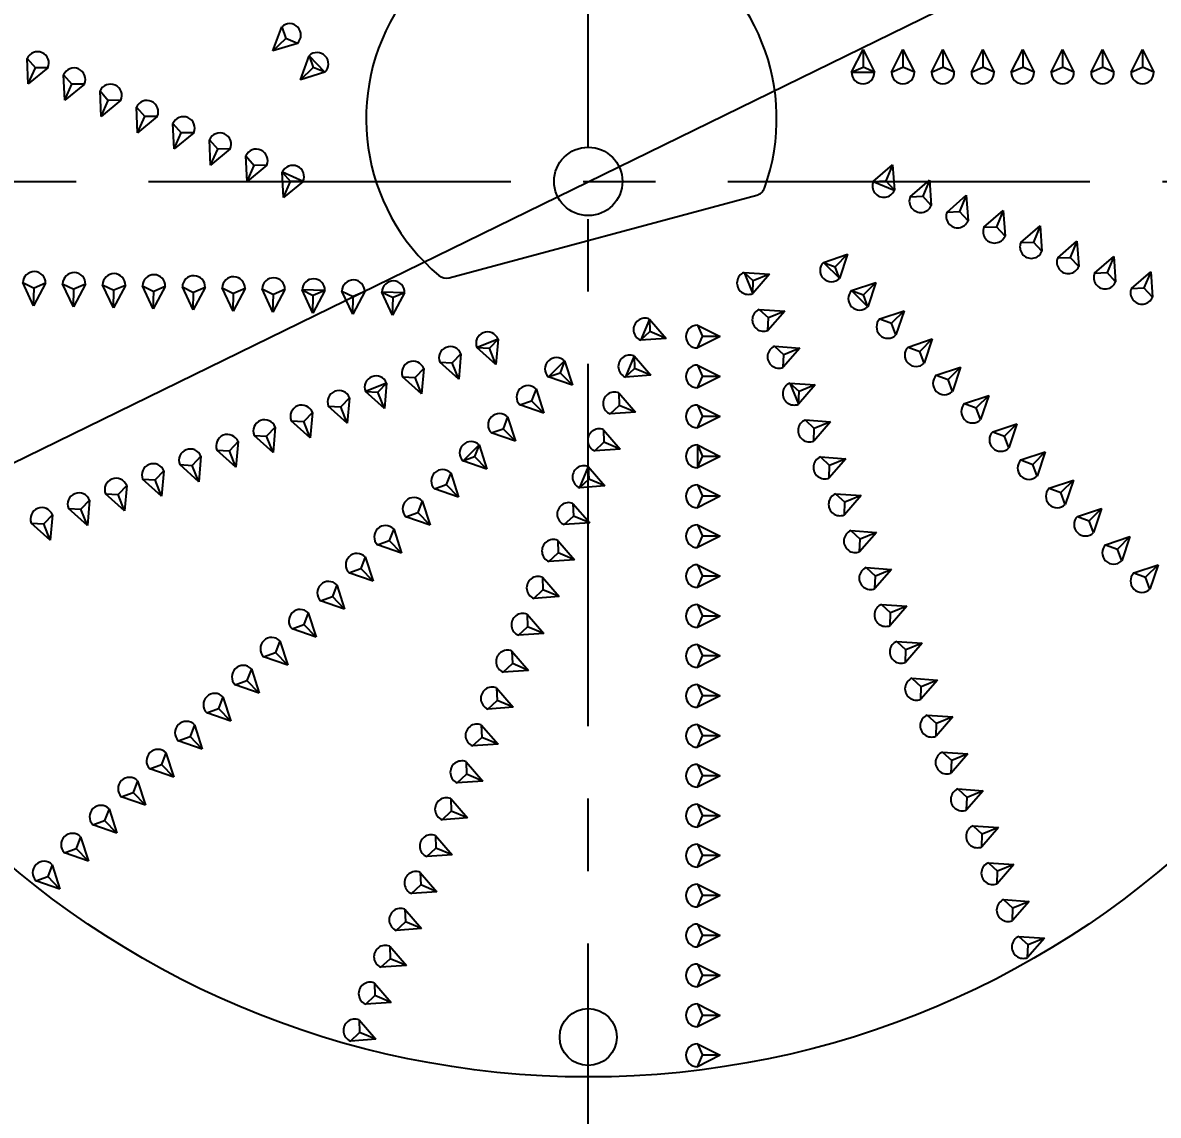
# Model space of a CAD drawing. Extents: x 115 to 2025, y 0 to 1377.
# Drawn here: x 718.7 to 768.49, y 1183.21 to 1231.1 of the extents above; entities that cross this region are included whole.
import ezdxf

# ---------------------------------------------------------------- set-up
doc = ezdxf.new("R2010")
doc.units = 0
doc.header["$LTSCALE"] = 0.5
doc.header["$MEASUREMENT"] = 0
doc.header["$PDMODE"] = 3
doc.header["$PDSIZE"] = 2.5
doc.linetypes.add('CENTER', pattern=[50.8, 31.75, -6.35, 6.35, -6.35])
doc.layers.get('0').update_dxf_attribs({"linetype": 'CONTINUOUS'})
doc.layers.get('Defpoints').update_dxf_attribs({"linetype": 'CONTINUOUS'})
doc.layers.add('DANMEN', color=7, linetype='CONTINUOUS')
doc.layers.add('SUNPOU', color=7, linetype='CONTINUOUS')
doc.styles.get("Standard").update_dxf_attribs({"font": 'romans.shx', "bigfont": 'extfont.shx'})
doc.dimstyles.new('STYLE_1', dxfattribs={"dimscale": 5, "dimtxt": 2, "dimasz": 3, "dimexe": 1, "dimexo": 1, "dimgap": 0.6, "dimtad": 3, "dimdec": 0, "dimlfac": 2, "dimzin": 0, "dimdsep": 46, "dimtxsty": 'STANDARD', "dimblk1": 'OPEN', "dimblk2": 'OPEN', "dimsah": 1, "dimcen": 1.5, "dimadec": 0, "dimazin": 0, "dimtfac": 1, "dimtdec": 0, "dimtmove": 0, "dimatfit": 0, "dimldrblk": 'DOTSMALL', "dimfxl": 1, "dimtvp": 1, "dimtolj": 1, "dimtzin": 0, "dimarcsym": 0})

# ---------------------------------------------------------------- blocks, each defined once
blk = doc.blocks.new('_OPEN')
at = {"color": 0, "linetype": 'ByBlock'}
for p, q in [((-1, 0.1667), (0, 0)), ((0, 0), (-1, -0.1667)), ((0, 0), (-1, 0))]:
    blk.add_line(p, q, dxfattribs=at)
blk = doc.blocks.new('*D22')
at = {"layer": 'Defpoints', "color": 0}
for p in [(782.749, 1164.179), (798.423, 1164.179), (750.999, 1152.679)]:
    blk.add_point(p, dxfattribs=at)
at = {"layer": 'SUNPOU', "color": 0, "lineweight": -2}
for p, q in [((798.423, 1179.179), (798.423, 1216.369)), ((787.749, 1164.179), (803.423, 1164.179)), ((798.423, 1152.679), (798.423, 1164.179)), ((755.999, 1152.679), (803.423, 1152.679)), ((798.423, 1137.679), (798.423, 1122.679))]:
    blk.add_line(p, q, dxfattribs=at)
at = {"layer": 'SUNPOU', "color": 0, "lineweight": -2, "xscale": 15, "yscale": 15, "zscale": 15}
for p, rotation in [((798.423, 1164.179), 270), ((798.423, 1152.679), 90)]:
    blk.add_blockref('_OPEN', p, dxfattribs=dict(at, rotation=rotation))
at = {"layer": 'SUNPOU', "color": 0, "insert": (790.423, 1205.274), "char_height": 10, "attachment_point": 5, "rotation": 90}
blk.add_mtext('\\A1;23', dxfattribs=at)
blk = doc.blocks.new('_DotSmall')
at = {"color": 0, "linetype": 'ByBlock', "const_width": 0.5}
blk.add_lwpolyline([(-0.0625, 0, 1), (0.0625, 0, 1)], format="xyb", close=True, dxfattribs=at)
blk = doc.blocks.new('*D27')
at = {"layer": 'Defpoints', "color": 0}
for p in [(778.758, 1241.385), (708.24, 1206.898)]:
    blk.add_point(p, dxfattribs=at)
at = {"layer": 'SUNPOU', "color": 0, "lineweight": -2}
for p, q in [((792.233, 1247.975), (846.603, 1274.565)), ((708.24, 1206.898), (778.758, 1241.385)), ((694.765, 1200.308), (681.29, 1193.718))]:
    blk.add_line(p, q, dxfattribs=at)
at = {"layer": 'SUNPOU', "color": 0, "lineweight": -2, "xscale": 15, "yscale": 15, "zscale": 15}
for p, rotation in [((778.758, 1241.385), 206.0609276596093), ((708.24, 1206.898), 26.06092765960935)]:
    blk.add_blockref('_OPEN', p, dxfattribs=dict(at, rotation=rotation))
at = {"layer": 'SUNPOU', "color": 0, "insert": (824.78, 1272.797), "char_height": 10, "attachment_point": 5, "rotation": 26.0609}
blk.add_mtext('\\A1;∅157', dxfattribs=at)

msp = doc.modelspace()

# ---------------------------------------------------------------- linework, layer by layer
at = {"color": 2}
for p, q in [((729.676, 1229.869), (730.058, 1230.92)), ((730.058, 1230.92), (730.236, 1230.399)), ((729.676, 1229.869), (730.236, 1230.399)), ((730.746, 1230.194), (730.236, 1230.399)), ((730.746, 1230.194), (729.676, 1229.869)), ((755.048, 1228.925), (755.548, 1229.925)), ((755.548, 1229.925), (756.048, 1228.925)), ((755.548, 1229.925), (755.548, 1229.154)), ((756.798, 1228.925), (757.298, 1229.925)), ((757.298, 1229.925), (757.798, 1228.925)), ((757.298, 1229.925), (757.298, 1229.154)), ((758.548, 1228.925), (759.048, 1229.925)), ((759.048, 1229.925), (759.048, 1229.154)), ((759.048, 1229.925), (759.548, 1228.925)), ((760.298, 1228.925), (760.798, 1229.925)), ((760.798, 1229.925), (761.298, 1228.925)), ((760.798, 1229.925), (760.798, 1229.154)), ((762.048, 1228.925), (762.548, 1229.925)), ((762.548, 1229.925), (762.548, 1229.154)), ((762.548, 1229.925), (763.048, 1228.925)), ((763.798, 1228.925), (764.298, 1229.925)), ((764.298, 1229.925), (764.298, 1229.154)), ((764.298, 1229.925), (764.798, 1228.925)), ((765.548, 1228.925), (766.048, 1229.925)), ((766.048, 1229.925), (766.048, 1229.154)), ((766.048, 1229.925), (766.548, 1228.925)), ((767.298, 1228.925), (767.798, 1229.925)), ((767.798, 1229.925), (767.798, 1229.154)), ((767.798, 1229.925), (768.298, 1228.925)), ((718.945, 1228.414), (718.895, 1229.531)), ((718.895, 1229.531), (719.258, 1229.118)), ((730.881, 1228.599), (731.262, 1229.65)), ((731.262, 1229.65), (731.44, 1229.13)), ((731.951, 1228.925), (731.269, 1229.644)), ((719.808, 1229.124), (718.945, 1228.414)), ((718.945, 1228.414), (719.258, 1229.118)), ((719.808, 1229.124), (719.258, 1229.118)), ((730.881, 1228.599), (731.44, 1229.13)), ((731.951, 1228.925), (730.881, 1228.599)), ((731.951, 1228.925), (731.44, 1229.13)), ((755.048, 1228.925), (755.548, 1229.154)), ((755.048, 1228.925), (756.038, 1228.925)), ((756.048, 1228.925), (755.548, 1229.154)), ((756.798, 1228.925), (757.298, 1229.154)), ((757.798, 1228.925), (757.298, 1229.154)), ((758.548, 1228.925), (759.048, 1229.154)), ((759.548, 1228.925), (759.048, 1229.154)), ((760.298, 1228.925), (760.798, 1229.154)), ((761.298, 1228.925), (760.798, 1229.154)), ((762.048, 1228.925), (762.548, 1229.154)), ((763.048, 1228.925), (762.548, 1229.154)), ((763.798, 1228.925), (764.298, 1229.154)), ((764.798, 1228.925), (764.298, 1229.154)), ((765.548, 1228.925), (766.048, 1229.154)), ((766.548, 1228.925), (766.048, 1229.154)), ((767.298, 1228.925), (767.798, 1229.154)), ((768.298, 1228.925), (767.798, 1229.154)), ((720.543, 1227.702), (720.493, 1228.819)), ((720.493, 1228.819), (720.857, 1228.406)), ((721.407, 1228.412), (720.543, 1227.702)), ((720.543, 1227.702), (720.857, 1228.406)), ((721.407, 1228.412), (720.857, 1228.406)), ((722.142, 1226.99), (722.092, 1228.107)), ((722.092, 1228.107), (722.455, 1227.695)), ((723.005, 1227.7), (722.142, 1226.99)), ((722.142, 1226.99), (722.455, 1227.695)), ((723.005, 1227.7), (722.455, 1227.695)), ((723.741, 1226.279), (723.691, 1227.395)), ((723.691, 1227.395), (724.054, 1226.983)), ((724.604, 1226.989), (723.741, 1226.279)), ((723.741, 1226.279), (724.054, 1226.983)), ((724.604, 1226.989), (724.054, 1226.983)), ((725.339, 1225.567), (725.289, 1226.684)), ((725.289, 1226.684), (725.653, 1226.271)), ((726.203, 1226.277), (725.339, 1225.567)), ((725.339, 1225.567), (725.653, 1226.271)), ((726.203, 1226.277), (725.653, 1226.271)), ((726.938, 1224.855), (726.888, 1225.972)), ((726.888, 1225.972), (727.252, 1225.559)), ((727.802, 1225.565), (726.938, 1224.855)), ((726.938, 1224.855), (727.252, 1225.559)), ((727.802, 1225.565), (727.252, 1225.559)), ((728.537, 1224.143), (728.487, 1225.26)), ((728.487, 1225.26), (728.85, 1224.847)), ((729.4, 1224.853), (728.537, 1224.143)), ((728.537, 1224.143), (728.85, 1224.847)), ((729.4, 1224.853), (728.85, 1224.847)), ((730.135, 1223.431), (730.085, 1224.548)), ((730.085, 1224.548), (730.449, 1224.136)), ((730.999, 1224.142), (730.094, 1224.544)), ((755.999, 1224.142), (756.844, 1224.874)), ((756.844, 1224.874), (756.549, 1224.162)), ((756.844, 1224.874), (756.923, 1223.759)), ((730.999, 1224.142), (730.135, 1223.431)), ((730.135, 1223.431), (730.449, 1224.136)), ((730.999, 1224.142), (730.449, 1224.136)), ((755.999, 1224.142), (756.549, 1224.162)), ((755.999, 1224.142), (756.914, 1223.762)), ((756.923, 1223.759), (756.549, 1224.162)), ((757.616, 1223.472), (758.46, 1224.204)), ((758.46, 1224.204), (758.165, 1223.492)), ((758.46, 1224.204), (758.54, 1223.089)), ((737.403, 1219.92), (750.889, 1223.533)), ((757.616, 1223.472), (758.165, 1223.492)), ((758.54, 1223.089), (758.165, 1223.492)), ((759.233, 1222.802), (760.077, 1223.535)), ((760.077, 1223.535), (759.782, 1222.822)), ((760.077, 1223.535), (760.156, 1222.419)), ((759.233, 1222.802), (759.782, 1222.822)), ((760.156, 1222.419), (759.782, 1222.822)), ((760.849, 1222.132), (761.694, 1222.865)), ((761.694, 1222.865), (761.399, 1222.153)), ((761.694, 1222.865), (761.773, 1221.75)), ((760.849, 1222.132), (761.399, 1222.153)), ((761.773, 1221.75), (761.399, 1222.153)), ((762.466, 1221.463), (763.311, 1222.195)), ((763.311, 1222.195), (763.016, 1221.483)), ((763.311, 1222.195), (763.39, 1221.08)), ((762.466, 1221.463), (763.016, 1221.483)), ((763.39, 1221.08), (763.016, 1221.483)), ((764.083, 1220.793), (764.928, 1221.526)), ((764.928, 1221.526), (764.633, 1220.813)), ((764.928, 1221.526), (765.007, 1220.41)), ((753.81, 1220.595), (754.871, 1220.949)), ((754.871, 1220.949), (754.326, 1220.404)), ((754.871, 1220.949), (754.517, 1219.888)), ((753.81, 1220.595), (754.511, 1219.895)), ((753.81, 1220.595), (754.326, 1220.404)), ((754.517, 1219.888), (754.326, 1220.404)), ((764.083, 1220.793), (764.633, 1220.813)), ((765.007, 1220.41), (764.633, 1220.813)), ((765.7, 1220.123), (766.544, 1220.856)), ((766.544, 1220.856), (766.249, 1220.144)), ((766.544, 1220.856), (766.624, 1219.741)), ((750.329, 1220.153), (750.732, 1219.779)), ((750.329, 1220.153), (751.444, 1220.074)), ((750.329, 1220.153), (750.708, 1219.238)), ((751.444, 1220.074), (750.711, 1219.229)), ((751.444, 1220.074), (750.732, 1219.779)), ((765.7, 1220.123), (766.249, 1220.144)), ((766.624, 1219.741), (766.249, 1220.144)), ((767.317, 1219.454), (768.161, 1220.186)), ((768.161, 1220.186), (767.866, 1219.474)), ((768.161, 1220.186), (768.24, 1219.071)), ((718.705, 1219.705), (719.199, 1219.463)), ((719.179, 1218.692), (718.705, 1219.705)), ((719.705, 1219.679), (719.179, 1218.692)), ((719.179, 1218.692), (719.199, 1219.463)), ((719.705, 1219.679), (719.199, 1219.463)), ((720.928, 1218.646), (720.454, 1219.659)), ((720.454, 1219.659), (720.948, 1219.417)), ((721.454, 1219.633), (720.928, 1218.646)), ((720.928, 1218.646), (720.948, 1219.417)), ((721.454, 1219.633), (720.948, 1219.417)), ((722.678, 1218.6), (722.204, 1219.613)), ((722.204, 1219.613), (722.698, 1219.371)), ((723.204, 1219.587), (722.678, 1218.6)), ((723.204, 1219.587), (722.698, 1219.371)), ((724.427, 1218.555), (723.953, 1219.567)), ((723.953, 1219.567), (724.447, 1219.325)), ((724.953, 1219.541), (724.427, 1218.555)), ((724.953, 1219.541), (724.447, 1219.325)), ((726.176, 1218.509), (725.703, 1219.522)), ((725.703, 1219.522), (726.196, 1219.279)), ((726.702, 1219.495), (726.176, 1218.509)), ((726.702, 1219.495), (726.196, 1219.279)), ((727.926, 1218.463), (727.452, 1219.476)), ((727.452, 1219.476), (727.946, 1219.234)), ((728.452, 1219.45), (727.926, 1218.463)), ((728.452, 1219.45), (727.946, 1219.234)), ((729.675, 1218.417), (729.201, 1219.43)), ((729.201, 1219.43), (729.695, 1219.188)), ((730.201, 1219.404), (729.675, 1218.417)), ((730.201, 1219.404), (729.695, 1219.188)), ((750.711, 1219.229), (750.732, 1219.779)), ((755.048, 1219.358), (756.108, 1219.712)), ((756.108, 1219.712), (755.563, 1219.166)), ((756.108, 1219.712), (755.755, 1218.651)), ((767.317, 1219.454), (767.866, 1219.474)), ((768.24, 1219.071), (767.866, 1219.474)), ((722.678, 1218.6), (722.698, 1219.371)), ((724.427, 1218.555), (724.447, 1219.325)), ((726.176, 1218.509), (726.196, 1219.279)), ((727.926, 1218.463), (727.946, 1219.234)), ((729.675, 1218.417), (729.695, 1219.188)), ((731.425, 1218.371), (730.951, 1219.384)), ((730.951, 1219.384), (731.445, 1219.142)), ((731.951, 1219.358), (730.96, 1219.384)), ((731.951, 1219.358), (731.425, 1218.371)), ((731.425, 1218.371), (731.445, 1219.142)), ((731.951, 1219.358), (731.445, 1219.142)), ((732.7, 1219.338), (733.194, 1219.096)), ((733.174, 1218.326), (732.7, 1219.338)), ((733.7, 1219.312), (733.174, 1218.326)), ((733.174, 1218.326), (733.194, 1219.096)), ((733.7, 1219.312), (733.194, 1219.096)), ((734.45, 1219.293), (734.943, 1219.05)), ((734.923, 1218.28), (734.45, 1219.293)), ((735.449, 1219.266), (734.459, 1219.292)), ((735.449, 1219.266), (734.923, 1218.28)), ((734.923, 1218.28), (734.943, 1219.05)), ((735.449, 1219.266), (734.943, 1219.05)), ((755.048, 1219.358), (755.563, 1219.166)), ((755.048, 1219.358), (755.748, 1218.657)), ((755.755, 1218.651), (755.563, 1219.166)), ((750.998, 1218.536), (752.114, 1218.457)), ((750.998, 1218.536), (751.401, 1218.162)), ((752.114, 1218.457), (751.381, 1217.612)), ((752.114, 1218.457), (751.401, 1218.162)), ((756.285, 1218.121), (757.346, 1218.474)), ((757.346, 1218.474), (756.801, 1217.929)), ((757.346, 1218.474), (756.992, 1217.413)), ((746.178, 1218.109), (745.799, 1217.193)), ((746.178, 1218.109), (746.91, 1217.264)), ((746.178, 1218.109), (746.198, 1217.559)), ((751.381, 1217.612), (751.401, 1218.162)), ((756.285, 1218.121), (756.801, 1217.929)), ((756.992, 1217.413), (756.801, 1217.929)), ((745.795, 1217.185), (746.198, 1217.559)), ((746.91, 1217.264), (746.198, 1217.559)), ((748.283, 1217.843), (749.283, 1217.343)), ((748.283, 1217.843), (748.512, 1217.343)), ((739.545, 1217.227), (738.623, 1216.864)), ((739.545, 1217.227), (739.164, 1216.83)), ((739.545, 1217.227), (739.446, 1216.113)), ((746.91, 1217.264), (745.795, 1217.185)), ((749.283, 1217.343), (748.283, 1216.843)), ((748.283, 1216.843), (748.512, 1217.343)), ((749.283, 1217.343), (748.512, 1217.343)), ((751.668, 1216.919), (752.783, 1216.84)), ((751.668, 1216.919), (752.071, 1216.545)), ((757.522, 1216.883), (758.583, 1217.237)), ((758.583, 1217.237), (758.038, 1216.692)), ((758.583, 1217.237), (758.229, 1216.176)), ((737.917, 1216.585), (737.535, 1216.189)), ((737.917, 1216.585), (737.818, 1215.472)), ((738.614, 1216.86), (739.164, 1216.83)), ((739.446, 1216.113), (738.614, 1216.86)), ((739.446, 1216.113), (739.164, 1216.83)), ((745.508, 1216.492), (745.129, 1215.577)), ((745.508, 1216.492), (745.528, 1215.942)), ((745.508, 1216.492), (746.241, 1215.647)), ((752.783, 1216.84), (752.051, 1215.996)), ((752.051, 1215.996), (752.071, 1216.545)), ((752.783, 1216.84), (752.071, 1216.545)), ((757.522, 1216.883), (758.038, 1216.692)), ((758.229, 1216.176), (758.038, 1216.692)), ((736.288, 1215.944), (735.907, 1215.548)), ((736.288, 1215.944), (736.19, 1214.83)), ((736.986, 1216.219), (737.535, 1216.189)), ((737.818, 1215.472), (736.986, 1216.219)), ((737.818, 1215.472), (737.535, 1216.189)), ((742.46, 1216.273), (741.753, 1215.578)), ((742.46, 1216.273), (742.264, 1215.759)), ((742.46, 1216.273), (742.804, 1215.209)), ((745.125, 1215.568), (745.528, 1215.942)), ((746.241, 1215.647), (745.528, 1215.942)), ((748.283, 1216.093), (749.283, 1215.593)), ((748.283, 1216.093), (748.512, 1215.593)), ((758.76, 1215.646), (759.82, 1215.999)), ((759.82, 1215.999), (759.275, 1215.454)), ((759.82, 1215.999), (759.467, 1214.939)), ((736.19, 1214.83), (735.358, 1215.578)), ((735.358, 1215.578), (735.907, 1215.548)), ((736.19, 1214.83), (735.907, 1215.548)), ((741.747, 1215.572), (742.264, 1215.759)), ((742.804, 1215.209), (741.747, 1215.572)), ((742.804, 1215.209), (742.264, 1215.759)), ((746.241, 1215.647), (745.125, 1215.568)), ((749.283, 1215.593), (748.283, 1215.093)), ((748.283, 1215.093), (748.512, 1215.593)), ((749.283, 1215.593), (748.512, 1215.593)), ((758.76, 1215.646), (759.275, 1215.454)), ((759.467, 1214.939), (759.275, 1215.454)), ((734.561, 1214.189), (733.73, 1214.936)), ((733.73, 1214.936), (734.279, 1214.906)), ((734.66, 1215.303), (733.738, 1214.94)), ((734.66, 1215.303), (734.279, 1214.906)), ((734.66, 1215.303), (734.561, 1214.189)), ((741.212, 1215.046), (741.016, 1214.532)), ((741.212, 1215.046), (741.556, 1213.983)), ((752.338, 1215.303), (752.717, 1214.387)), ((752.338, 1215.303), (753.453, 1215.223)), ((752.338, 1215.303), (752.741, 1214.928)), ((753.453, 1215.223), (752.721, 1214.379)), ((752.721, 1214.379), (752.741, 1214.928)), ((753.453, 1215.223), (752.741, 1214.928)), ((733.032, 1214.661), (732.651, 1214.265)), ((733.032, 1214.661), (732.933, 1213.548)), ((734.561, 1214.189), (734.279, 1214.906)), ((740.499, 1214.345), (741.016, 1214.532)), ((741.556, 1213.983), (741.016, 1214.532)), ((744.838, 1214.875), (744.859, 1214.325)), ((744.838, 1214.875), (745.571, 1214.03)), ((759.997, 1214.408), (761.058, 1214.762)), ((761.058, 1214.762), (760.513, 1214.217)), ((761.058, 1214.762), (760.704, 1213.701)), ((731.404, 1214.02), (731.022, 1213.623)), ((731.404, 1214.02), (731.305, 1212.906)), ((732.933, 1213.548), (732.102, 1214.295)), ((732.102, 1214.295), (732.651, 1214.265)), ((732.933, 1213.548), (732.651, 1214.265)), ((741.556, 1213.983), (740.499, 1214.345)), ((744.456, 1213.951), (744.859, 1214.325)), ((745.571, 1214.03), (744.456, 1213.951)), ((745.571, 1214.03), (744.859, 1214.325)), ((748.283, 1214.343), (749.283, 1213.843)), ((748.283, 1214.343), (748.512, 1213.843)), ((759.997, 1214.408), (760.513, 1214.217)), ((760.704, 1213.701), (760.513, 1214.217)), ((731.305, 1212.906), (730.473, 1213.653)), ((730.473, 1213.653), (731.022, 1213.623)), ((731.305, 1212.906), (731.022, 1213.623)), ((739.964, 1213.82), (739.768, 1213.306)), ((739.964, 1213.82), (740.308, 1212.756)), ((749.283, 1213.843), (748.283, 1213.343)), ((748.283, 1213.343), (748.512, 1213.843)), ((749.283, 1213.843), (748.512, 1213.843)), ((753.008, 1213.686), (753.411, 1213.312)), ((753.008, 1213.686), (754.123, 1213.607)), ((754.123, 1213.607), (753.39, 1212.762)), ((754.123, 1213.607), (753.411, 1213.312)), ((761.235, 1213.171), (762.295, 1213.524)), ((762.295, 1213.524), (761.75, 1212.979)), ((762.295, 1213.524), (761.942, 1212.464)), ((729.677, 1212.265), (728.845, 1213.012)), ((728.845, 1213.012), (729.394, 1212.982)), ((729.775, 1213.379), (729.394, 1212.982)), ((729.677, 1212.265), (729.394, 1212.982)), ((729.775, 1213.379), (729.677, 1212.265)), ((739.25, 1213.119), (739.768, 1213.306)), ((740.308, 1212.756), (739.25, 1213.119)), ((740.308, 1212.756), (739.768, 1213.306)), ((744.169, 1213.258), (744.189, 1212.709)), ((744.169, 1213.258), (744.901, 1212.414)), ((753.39, 1212.762), (753.411, 1213.312)), ((761.235, 1213.171), (761.75, 1212.979)), ((761.942, 1212.464), (761.75, 1212.979)), ((728.147, 1212.737), (727.766, 1212.341)), ((728.147, 1212.737), (728.049, 1211.624)), ((738.715, 1212.593), (738.009, 1211.899)), ((738.715, 1212.593), (738.519, 1212.079)), ((738.715, 1212.593), (739.06, 1211.529)), ((743.786, 1212.334), (744.189, 1212.709)), ((744.901, 1212.414), (744.189, 1212.709)), ((748.283, 1212.593), (748.512, 1212.093)), ((748.283, 1212.593), (749.283, 1212.093)), ((748.283, 1212.593), (748.283, 1211.602)), ((726.519, 1212.096), (726.138, 1211.699)), ((726.519, 1212.096), (726.42, 1210.982)), ((728.049, 1211.624), (727.217, 1212.371)), ((727.217, 1212.371), (727.766, 1212.341)), ((728.049, 1211.624), (727.766, 1212.341)), ((738.002, 1211.892), (738.519, 1212.079)), ((739.06, 1211.529), (738.519, 1212.079)), ((744.901, 1212.414), (743.786, 1212.334)), ((748.283, 1211.593), (748.512, 1212.093)), ((749.283, 1212.093), (748.283, 1211.593)), ((749.283, 1212.093), (748.512, 1212.093)), ((753.677, 1212.069), (754.08, 1211.695)), ((753.677, 1212.069), (754.792, 1211.99)), ((754.792, 1211.99), (754.06, 1211.145)), ((754.792, 1211.99), (754.08, 1211.695)), ((762.472, 1211.933), (763.533, 1212.287)), ((762.472, 1211.933), (762.988, 1211.742)), ((763.533, 1212.287), (762.988, 1211.742)), ((763.533, 1212.287), (763.179, 1211.226)), ((724.891, 1211.454), (724.51, 1211.058)), ((724.891, 1211.454), (724.792, 1210.341)), ((725.589, 1211.729), (726.138, 1211.699)), ((726.42, 1210.982), (725.589, 1211.729)), ((726.42, 1210.982), (726.138, 1211.699)), ((739.06, 1211.529), (738.002, 1211.892)), ((743.499, 1211.642), (743.12, 1210.726)), ((743.499, 1211.642), (744.232, 1210.797)), ((743.499, 1211.642), (743.519, 1211.092)), ((754.06, 1211.145), (754.08, 1211.695)), ((763.179, 1211.226), (762.988, 1211.742)), ((723.96, 1211.088), (724.51, 1211.058)), ((724.792, 1210.341), (723.96, 1211.088)), ((724.792, 1210.341), (724.51, 1211.058)), ((737.467, 1211.366), (737.271, 1210.853)), ((737.467, 1211.366), (737.812, 1210.303)), ((743.116, 1210.718), (743.519, 1211.092)), ((744.232, 1210.797), (743.519, 1211.092)), ((763.71, 1210.696), (764.77, 1211.049)), ((764.77, 1211.049), (764.225, 1210.504)), ((764.77, 1211.049), (764.417, 1209.989)), ((722.332, 1210.447), (722.881, 1210.417)), ((723.164, 1209.699), (722.332, 1210.447)), ((723.263, 1210.813), (722.881, 1210.417)), ((723.263, 1210.813), (723.164, 1209.699)), ((736.754, 1210.666), (737.271, 1210.853)), ((737.812, 1210.303), (736.754, 1210.666)), ((737.812, 1210.303), (737.271, 1210.853)), ((744.232, 1210.797), (743.116, 1210.718)), ((748.283, 1210.843), (748.512, 1210.343)), ((748.283, 1210.843), (749.283, 1210.343)), ((754.347, 1210.452), (755.462, 1210.373)), ((754.347, 1210.452), (754.75, 1210.078)), ((763.71, 1210.696), (764.225, 1210.504)), ((764.417, 1209.989), (764.225, 1210.504)), ((721.634, 1210.172), (721.253, 1209.775)), ((721.634, 1210.172), (721.536, 1209.058)), ((723.164, 1209.699), (722.881, 1210.417)), ((736.219, 1210.14), (736.023, 1209.626)), ((736.219, 1210.14), (736.563, 1209.076)), ((742.829, 1210.025), (743.562, 1209.18)), ((742.829, 1210.025), (742.85, 1209.475)), ((748.283, 1209.843), (748.512, 1210.343)), ((749.283, 1210.343), (748.283, 1209.843)), ((749.283, 1210.343), (748.512, 1210.343)), ((755.462, 1210.373), (754.73, 1209.528)), ((754.73, 1209.528), (754.75, 1210.078)), ((755.462, 1210.373), (754.75, 1210.078)), ((720.006, 1209.53), (719.625, 1209.134)), ((720.006, 1209.53), (719.907, 1208.417)), ((721.536, 1209.058), (720.704, 1209.805)), ((720.704, 1209.805), (721.253, 1209.775)), ((721.536, 1209.058), (721.253, 1209.775)), ((735.506, 1209.439), (736.023, 1209.626)), ((736.563, 1209.076), (736.023, 1209.626)), ((742.447, 1209.101), (742.85, 1209.475)), ((743.562, 1209.18), (742.85, 1209.475)), ((764.947, 1209.458), (766.008, 1209.812)), ((764.947, 1209.458), (765.463, 1209.267)), ((766.008, 1209.812), (765.463, 1209.267)), ((766.008, 1209.812), (765.654, 1208.751)), ((719.907, 1208.417), (719.076, 1209.164)), ((719.076, 1209.164), (719.625, 1209.134)), ((719.907, 1208.417), (719.625, 1209.134)), ((736.563, 1209.076), (735.506, 1209.439)), ((743.562, 1209.18), (742.447, 1209.101)), ((748.283, 1209.093), (748.512, 1208.593)), ((748.283, 1209.093), (749.283, 1208.593)), ((765.654, 1208.751), (765.463, 1209.267)), ((734.971, 1208.913), (734.775, 1208.399)), ((734.971, 1208.913), (735.315, 1207.85)), ((748.283, 1208.093), (748.512, 1208.593)), ((749.283, 1208.593), (748.283, 1208.093)), ((749.283, 1208.593), (748.512, 1208.593)), ((755.017, 1208.836), (756.132, 1208.756)), ((755.017, 1208.836), (755.42, 1208.461)), ((756.132, 1208.756), (755.399, 1207.912)), ((755.399, 1207.912), (755.42, 1208.461)), ((756.132, 1208.756), (755.42, 1208.461)), ((766.184, 1208.221), (767.245, 1208.575)), ((767.245, 1208.575), (766.7, 1208.03)), ((767.245, 1208.575), (766.892, 1207.514)), ((734.258, 1208.212), (734.775, 1208.399)), ((735.315, 1207.85), (734.258, 1208.212)), ((735.315, 1207.85), (734.775, 1208.399)), ((742.16, 1208.408), (742.892, 1207.563)), ((742.16, 1208.408), (742.18, 1207.858)), ((766.184, 1208.221), (766.7, 1208.03)), ((766.892, 1207.514), (766.7, 1208.03)), ((733.723, 1207.687), (733.527, 1207.173)), ((733.723, 1207.687), (734.067, 1206.623)), ((741.777, 1207.484), (742.18, 1207.858)), ((742.892, 1207.563), (741.777, 1207.484)), ((742.892, 1207.563), (742.18, 1207.858)), ((733.009, 1206.986), (733.527, 1207.173)), ((734.067, 1206.623), (733.009, 1206.986)), ((734.067, 1206.623), (733.527, 1207.173)), ((748.283, 1207.343), (748.512, 1206.843)), ((748.283, 1207.343), (749.283, 1206.843)), ((755.686, 1207.219), (756.802, 1207.139)), ((755.686, 1207.219), (756.089, 1206.844)), ((756.802, 1207.139), (756.069, 1206.295)), ((756.802, 1207.139), (756.089, 1206.844)), ((767.422, 1206.984), (768.483, 1207.337)), ((767.422, 1206.984), (767.937, 1206.792)), ((768.483, 1207.337), (767.937, 1206.792)), ((768.483, 1207.337), (768.129, 1206.277)), ((732.475, 1206.46), (732.279, 1205.946)), ((732.475, 1206.46), (732.819, 1205.396)), ((741.49, 1206.791), (742.222, 1205.947)), ((741.49, 1206.791), (741.51, 1206.242)), ((748.283, 1206.343), (748.512, 1206.843)), ((749.283, 1206.843), (748.283, 1206.343)), ((749.283, 1206.843), (748.512, 1206.843)), ((756.069, 1206.295), (756.089, 1206.844)), ((768.129, 1206.277), (767.937, 1206.792)), ((741.107, 1205.867), (741.51, 1206.242)), ((742.222, 1205.947), (741.51, 1206.242)), ((731.761, 1205.759), (732.279, 1205.946)), ((732.819, 1205.396), (731.761, 1205.759)), ((732.819, 1205.396), (732.279, 1205.946)), ((742.222, 1205.947), (741.107, 1205.867)), ((748.283, 1205.593), (748.512, 1205.093)), ((748.283, 1205.593), (749.283, 1205.093)), ((756.356, 1205.602), (757.471, 1205.523)), ((756.356, 1205.602), (756.759, 1205.228)), ((757.471, 1205.523), (756.739, 1204.678)), ((757.471, 1205.523), (756.759, 1205.228)), ((731.226, 1205.233), (731.03, 1204.72)), ((731.226, 1205.233), (731.571, 1204.17)), ((740.82, 1205.174), (741.553, 1204.33)), ((740.82, 1205.174), (740.841, 1204.625)), ((748.283, 1204.593), (748.512, 1205.093)), ((749.283, 1205.093), (748.283, 1204.593)), ((749.283, 1205.093), (748.512, 1205.093)), ((756.739, 1204.678), (756.759, 1205.228)), ((730.513, 1204.533), (731.03, 1204.72)), ((731.571, 1204.17), (730.513, 1204.533)), ((731.571, 1204.17), (731.03, 1204.72)), ((740.438, 1204.25), (740.841, 1204.625)), ((741.553, 1204.33), (740.841, 1204.625)), ((729.978, 1204.007), (729.782, 1203.493)), ((729.978, 1204.007), (730.322, 1202.943)), ((741.553, 1204.33), (740.438, 1204.25)), ((757.026, 1203.985), (758.141, 1203.906)), ((757.026, 1203.985), (757.429, 1203.611)), ((729.265, 1203.306), (729.782, 1203.493)), ((730.322, 1202.943), (729.782, 1203.493)), ((740.151, 1203.558), (740.883, 1202.713)), ((740.151, 1203.558), (740.171, 1203.008)), ((748.283, 1203.843), (748.512, 1203.343)), ((748.283, 1203.843), (749.283, 1203.343)), ((758.141, 1203.906), (757.408, 1203.061)), ((757.408, 1203.061), (757.429, 1203.611)), ((758.141, 1203.906), (757.429, 1203.611)), ((730.322, 1202.943), (729.265, 1203.306)), ((739.768, 1202.634), (740.171, 1203.008)), ((740.883, 1202.713), (740.171, 1203.008)), ((748.283, 1202.843), (748.512, 1203.343)), ((749.283, 1203.343), (748.283, 1202.843)), ((749.283, 1203.343), (748.512, 1203.343)), ((728.73, 1202.78), (728.534, 1202.266)), ((728.73, 1202.78), (729.074, 1201.717)), ((740.883, 1202.713), (739.768, 1202.634)), ((728.017, 1202.079), (728.534, 1202.266)), ((729.074, 1201.717), (728.017, 1202.079)), ((729.074, 1201.717), (728.534, 1202.266)), ((748.283, 1202.093), (748.512, 1201.593)), ((748.283, 1202.093), (749.283, 1201.593)), ((757.695, 1202.368), (758.811, 1202.289)), ((757.695, 1202.368), (758.098, 1201.994)), ((758.811, 1202.289), (758.078, 1201.444)), ((758.078, 1201.444), (758.098, 1201.994)), ((758.811, 1202.289), (758.098, 1201.994)), ((727.482, 1201.554), (727.286, 1201.04)), ((727.482, 1201.554), (727.826, 1200.49)), ((739.481, 1201.941), (740.213, 1201.096)), ((739.481, 1201.941), (739.501, 1201.391)), ((748.283, 1201.093), (748.512, 1201.593)), ((749.283, 1201.593), (748.283, 1201.093)), ((749.283, 1201.593), (748.512, 1201.593)), ((726.769, 1200.853), (727.286, 1201.04)), ((727.826, 1200.49), (727.286, 1201.04)), ((739.098, 1201.017), (739.501, 1201.391)), ((740.213, 1201.096), (739.098, 1201.017)), ((740.213, 1201.096), (739.501, 1201.391)), ((727.826, 1200.49), (726.769, 1200.853)), ((758.365, 1200.752), (759.48, 1200.672)), ((758.365, 1200.752), (758.768, 1200.377)), ((759.48, 1200.672), (758.748, 1199.828)), ((759.48, 1200.672), (758.768, 1200.377)), ((726.234, 1200.327), (726.038, 1199.813)), ((726.234, 1200.327), (726.578, 1199.263)), ((738.811, 1200.324), (739.544, 1199.479)), ((738.811, 1200.324), (738.831, 1199.774)), ((748.283, 1200.343), (748.512, 1199.843)), ((748.283, 1200.343), (749.283, 1199.843)), ((758.748, 1199.828), (758.768, 1200.377)), ((725.52, 1199.626), (726.038, 1199.813)), ((726.578, 1199.263), (725.52, 1199.626)), ((726.578, 1199.263), (726.038, 1199.813)), ((738.428, 1199.4), (738.831, 1199.774)), ((739.544, 1199.479), (738.831, 1199.774)), ((748.283, 1199.343), (748.512, 1199.843)), ((749.283, 1199.843), (748.283, 1199.343)), ((749.283, 1199.843), (748.512, 1199.843)), ((724.985, 1199.101), (724.789, 1198.587)), ((724.985, 1199.101), (725.33, 1198.037)), ((739.544, 1199.479), (738.428, 1199.4)), ((759.035, 1199.135), (760.15, 1199.056)), ((759.035, 1199.135), (759.438, 1198.761)), ((760.15, 1199.056), (759.417, 1198.211)), ((760.15, 1199.056), (759.438, 1198.761)), ((724.272, 1198.4), (724.789, 1198.587)), ((725.33, 1198.037), (724.789, 1198.587)), ((738.141, 1198.707), (738.874, 1197.863)), ((738.141, 1198.707), (738.162, 1198.158)), ((748.283, 1198.593), (748.512, 1198.093)), ((748.283, 1198.593), (749.283, 1198.093)), ((759.417, 1198.211), (759.438, 1198.761)), ((725.33, 1198.037), (724.272, 1198.4)), ((737.759, 1197.783), (738.162, 1198.158)), ((738.874, 1197.863), (738.162, 1198.158)), ((748.283, 1197.593), (748.512, 1198.093)), ((749.283, 1198.093), (748.283, 1197.593)), ((749.283, 1198.093), (748.512, 1198.093)), ((723.737, 1197.874), (723.541, 1197.36)), ((723.737, 1197.874), (724.081, 1196.81)), ((738.874, 1197.863), (737.759, 1197.783)), ((759.704, 1197.518), (760.82, 1197.439)), ((759.704, 1197.518), (760.108, 1197.144)), ((723.024, 1197.173), (723.541, 1197.36)), ((724.081, 1196.81), (723.024, 1197.173)), ((724.081, 1196.81), (723.541, 1197.36)), ((737.472, 1197.09), (738.204, 1196.246)), ((737.472, 1197.09), (737.492, 1196.541)), ((760.82, 1197.439), (760.087, 1196.594)), ((760.087, 1196.594), (760.108, 1197.144)), ((760.82, 1197.439), (760.108, 1197.144)), ((722.489, 1196.647), (722.293, 1196.133)), ((722.489, 1196.647), (722.833, 1195.584)), ((737.089, 1196.167), (737.492, 1196.541)), ((738.204, 1196.246), (737.492, 1196.541)), ((748.283, 1196.843), (748.512, 1196.343)), ((748.283, 1196.843), (749.283, 1196.343)), ((721.776, 1195.946), (722.293, 1196.133)), ((722.833, 1195.584), (722.293, 1196.133)), ((738.204, 1196.246), (737.089, 1196.167)), ((748.283, 1195.843), (748.512, 1196.343)), ((749.283, 1196.343), (748.283, 1195.843)), ((749.283, 1196.343), (748.512, 1196.343)), ((722.833, 1195.584), (721.776, 1195.946)), ((760.374, 1195.901), (761.489, 1195.822)), ((760.374, 1195.901), (760.777, 1195.527)), ((761.489, 1195.822), (760.757, 1194.977)), ((760.757, 1194.977), (760.777, 1195.527)), ((761.489, 1195.822), (760.777, 1195.527)), ((721.241, 1195.421), (721.045, 1194.907)), ((721.241, 1195.421), (721.585, 1194.357)), ((736.802, 1195.474), (737.535, 1194.629)), ((736.802, 1195.474), (736.822, 1194.924)), ((748.283, 1195.093), (748.512, 1194.593)), ((748.283, 1195.093), (749.283, 1194.593)), ((720.528, 1194.72), (721.045, 1194.907)), ((721.585, 1194.357), (720.528, 1194.72)), ((721.585, 1194.357), (721.045, 1194.907)), ((736.419, 1194.55), (736.822, 1194.924)), ((737.535, 1194.629), (736.419, 1194.55)), ((737.535, 1194.629), (736.822, 1194.924)), ((748.283, 1194.093), (748.512, 1194.593)), ((749.283, 1194.593), (748.283, 1194.093)), ((749.283, 1194.593), (748.512, 1194.593)), ((719.993, 1194.194), (719.797, 1193.68)), ((719.993, 1194.194), (720.337, 1193.13)), ((761.044, 1194.284), (761.447, 1193.91)), ((761.044, 1194.284), (762.159, 1194.205)), ((762.159, 1194.205), (761.427, 1193.361)), ((762.159, 1194.205), (761.447, 1193.91)), ((719.279, 1193.493), (719.797, 1193.68)), ((720.337, 1193.13), (719.797, 1193.68)), ((736.132, 1193.857), (736.865, 1193.012)), ((736.132, 1193.857), (736.153, 1193.307)), ((761.427, 1193.361), (761.447, 1193.91)), ((720.337, 1193.13), (719.279, 1193.493)), ((735.75, 1192.933), (736.153, 1193.307)), ((736.865, 1193.012), (735.75, 1192.933)), ((736.865, 1193.012), (736.153, 1193.307)), ((748.283, 1193.343), (748.512, 1192.843)), ((748.283, 1193.343), (749.283, 1192.843)), ((748.283, 1192.343), (748.512, 1192.843)), ((749.283, 1192.843), (748.283, 1192.343)), ((749.283, 1192.843), (748.512, 1192.843)), ((761.714, 1192.668), (762.117, 1192.293)), ((761.714, 1192.668), (762.829, 1192.588)), ((762.829, 1192.588), (762.096, 1191.744)), ((762.829, 1192.588), (762.117, 1192.293)), ((735.463, 1192.24), (736.195, 1191.395)), ((735.463, 1192.24), (735.483, 1191.69)), ((762.096, 1191.744), (762.117, 1192.293)), ((735.08, 1191.316), (735.483, 1191.69)), ((736.195, 1191.395), (735.483, 1191.69)), ((748.283, 1191.593), (748.512, 1191.093)), ((748.283, 1191.593), (749.283, 1191.093)), ((736.195, 1191.395), (735.08, 1191.316)), ((748.283, 1190.593), (748.512, 1191.093)), ((749.283, 1191.093), (748.283, 1190.593)), ((749.283, 1191.093), (748.512, 1191.093)), ((762.383, 1191.051), (762.786, 1190.677)), ((762.383, 1191.051), (763.499, 1190.972)), ((734.793, 1190.623), (734.813, 1190.074)), ((734.793, 1190.623), (735.525, 1189.779)), ((763.499, 1190.972), (762.766, 1190.127)), ((762.766, 1190.127), (762.786, 1190.677)), ((763.499, 1190.972), (762.786, 1190.677)), ((734.41, 1189.699), (734.813, 1190.074)), ((735.525, 1189.779), (734.813, 1190.074)), ((735.525, 1189.779), (734.41, 1189.699)), ((748.283, 1189.843), (749.283, 1189.343)), ((748.283, 1189.843), (748.512, 1189.343)), ((749.283, 1189.343), (748.283, 1188.843)), ((748.283, 1188.843), (748.512, 1189.343)), ((749.283, 1189.343), (748.512, 1189.343)), ((734.123, 1189.006), (734.144, 1188.457)), ((734.123, 1189.006), (734.856, 1188.162)), ((733.741, 1188.083), (734.144, 1188.457)), ((734.856, 1188.162), (733.741, 1188.083)), ((734.856, 1188.162), (734.144, 1188.457)), ((748.283, 1188.093), (749.283, 1187.593)), ((748.283, 1188.093), (748.512, 1187.593)), ((749.283, 1187.593), (748.283, 1187.093)), ((748.283, 1187.093), (748.512, 1187.593)), ((749.283, 1187.593), (748.512, 1187.593)), ((733.454, 1187.39), (733.474, 1186.84)), ((733.454, 1187.39), (734.186, 1186.545)), ((733.071, 1186.466), (733.474, 1186.84)), ((734.186, 1186.545), (733.071, 1186.466)), ((734.186, 1186.545), (733.474, 1186.84)), ((748.283, 1186.343), (749.283, 1185.843)), ((748.283, 1186.343), (748.512, 1185.843)), ((749.283, 1185.843), (748.283, 1185.343)), ((748.283, 1185.343), (748.512, 1185.843)), ((749.283, 1185.843), (748.512, 1185.843))]:
    msp.add_line(p, q, dxfattribs=at)
for centre, radius in [((743.499, 1224.142), 39.25), ((743.499, 1224.142), 1.5), ((743.499, 1186.642), 1.25)]:
    msp.add_circle(centre, radius, dxfattribs=at)
for centre, radius, start, end in [((742.761, 1226.894), 9, 340.2087, 229.7913), ((730.402, 1230.557), 0.5, 313.5, 133.5), ((719.351, 1229.327), 0.5, 336, 156), ((731.606, 1229.288), 0.5, 313.5, 133.5), ((720.95, 1228.616), 0.5, 336, 156), ((755.548, 1228.925), 0.5, 180, 360), ((757.298, 1228.925), 0.5, 180, 360), ((759.048, 1228.925), 0.5, 180, 360), ((760.798, 1228.925), 0.5, 180, 360), ((762.548, 1228.925), 0.5, 180, 360), ((764.298, 1228.925), 0.5, 180, 360), ((766.048, 1228.925), 0.5, 180, 360), ((767.798, 1228.925), 0.5, 180, 360), ((722.549, 1227.904), 0.5, 336, 156), ((724.147, 1227.192), 0.5, 336, 156), ((725.746, 1226.48), 0.5, 336, 156), ((727.345, 1225.768), 0.5, 336, 156), ((728.944, 1225.057), 0.5, 336, 156), ((730.542, 1224.345), 0.5, 336, 156), ((756.461, 1223.95), 0.5, 157.5, 337.5), ((750.759, 1224.016), 0.5, 285, 340.2087), ((758.078, 1223.28), 0.5, 157.5, 337.5), ((759.695, 1222.611), 0.5, 157.5, 337.5), ((761.311, 1221.941), 0.5, 157.5, 337.5), ((762.928, 1221.271), 0.5, 157.5, 337.5), ((754.164, 1220.242), 0.5, 135, 315), ((764.545, 1220.602), 0.5, 157.5, 337.5), ((719.205, 1219.692), 0.5, 358.5, 178.5), ((720.954, 1219.646), 0.5, 358.5, 178.5), ((722.704, 1219.6), 0.5, 358.5, 178.5), ((724.453, 1219.554), 0.5, 358.5, 178.5), ((726.202, 1219.508), 0.5, 358.5, 178.5), ((727.952, 1219.463), 0.5, 358.5, 178.5), ((729.701, 1219.417), 0.5, 358.5, 178.5), ((737.274, 1220.403), 0.5, 229.7913, 285), ((750.52, 1219.691), 0.5, 112.5, 292.5), ((766.162, 1219.932), 0.5, 157.5, 337.5), ((731.451, 1219.371), 0.5, 358.5, 178.5), ((733.2, 1219.325), 0.5, 358.5, 178.5), ((734.949, 1219.279), 0.5, 358.5, 178.5), ((767.778, 1219.262), 0.5, 157.5, 337.5), ((755.401, 1219.004), 0.5, 135, 315), ((751.19, 1218.074), 0.5, 112.5, 292.5), ((745.986, 1217.647), 0.5, 67.5, 247.5), ((756.638, 1217.767), 0.5, 135, 315), ((739.08, 1217.044), 0.5, 21.5, 201.5), ((748.283, 1217.343), 0.5, 90, 270), ((751.859, 1216.458), 0.5, 112.5, 292.5), ((737.451, 1216.402), 0.5, 21.5, 201.5), ((742.103, 1215.922), 0.5, 44.5, 224.5), ((745.317, 1216.03), 0.5, 67.5, 247.5), ((757.876, 1216.53), 0.5, 135, 315), ((735.823, 1215.761), 0.5, 21.5, 201.5), ((748.283, 1215.593), 0.5, 90, 270), ((734.195, 1215.119), 0.5, 21.5, 201.5), ((759.113, 1215.292), 0.5, 135, 315), ((732.567, 1214.478), 0.5, 21.5, 201.5), ((740.855, 1214.696), 0.5, 44.5, 224.5), ((752.529, 1214.841), 0.5, 112.5, 292.5), ((744.647, 1214.413), 0.5, 67.5, 247.5), ((730.939, 1213.837), 0.5, 21.5, 201.5), ((739.607, 1213.469), 0.5, 44.5, 224.5), ((748.283, 1213.843), 0.5, 90, 270), ((760.351, 1214.055), 0.5, 135, 315), ((729.31, 1213.195), 0.5, 21.5, 201.5), ((753.199, 1213.224), 0.5, 112.5, 292.5), ((727.682, 1212.554), 0.5, 21.5, 201.5), ((743.977, 1212.796), 0.5, 67.5, 247.5), ((761.588, 1212.817), 0.5, 135, 315), ((738.359, 1212.243), 0.5, 44.5, 224.5), ((748.283, 1212.093), 0.5, 90, 270), ((726.054, 1211.913), 0.5, 21.5, 201.5), ((753.869, 1211.607), 0.5, 112.5, 292.5), ((762.826, 1211.58), 0.5, 135, 315), ((724.426, 1211.271), 0.5, 21.5, 201.5), ((737.111, 1211.016), 0.5, 44.5, 224.5), ((743.308, 1211.18), 0.5, 67.5, 247.5), ((722.797, 1210.63), 0.5, 21.5, 201.5), ((721.169, 1209.988), 0.5, 21.5, 201.5), ((748.283, 1210.343), 0.5, 90, 270), ((754.538, 1209.99), 0.5, 112.5, 292.5), ((764.063, 1210.342), 0.5, 135, 315), ((735.862, 1209.789), 0.5, 44.5, 224.5), ((742.638, 1209.563), 0.5, 67.5, 247.5), ((719.541, 1209.347), 0.5, 21.5, 201.5), ((765.301, 1209.105), 0.5, 135, 315), ((734.614, 1208.563), 0.5, 44.5, 224.5), ((748.283, 1208.593), 0.5, 90, 270), ((755.208, 1208.374), 0.5, 112.5, 292.5), ((741.968, 1207.946), 0.5, 67.5, 247.5), ((766.538, 1207.867), 0.5, 135, 315), ((733.366, 1207.336), 0.5, 44.5, 224.5), ((748.283, 1206.843), 0.5, 90, 270), ((755.878, 1206.757), 0.5, 112.5, 292.5), ((767.775, 1206.63), 0.5, 135, 315), ((732.118, 1206.11), 0.5, 44.5, 224.5), ((741.299, 1206.329), 0.5, 67.5, 247.5), ((748.283, 1205.093), 0.5, 90, 270), ((756.547, 1205.14), 0.5, 112.5, 292.5), ((730.87, 1204.883), 0.5, 44.5, 224.5), ((740.629, 1204.712), 0.5, 67.5, 247.5), ((729.622, 1203.656), 0.5, 44.5, 224.5), ((757.217, 1203.523), 0.5, 112.5, 292.5), ((739.959, 1203.096), 0.5, 67.5, 247.5), ((748.283, 1203.343), 0.5, 90, 270), ((728.373, 1202.43), 0.5, 44.5, 224.5), ((739.289, 1201.479), 0.5, 67.5, 247.5), ((748.283, 1201.593), 0.5, 90, 270), ((757.887, 1201.906), 0.5, 112.5, 292.5), ((727.125, 1201.203), 0.5, 44.5, 224.5), ((758.556, 1200.29), 0.5, 112.5, 292.5), ((725.877, 1199.977), 0.5, 44.5, 224.5), ((738.62, 1199.862), 0.5, 67.5, 247.5), ((748.283, 1199.843), 0.5, 90, 270), ((724.629, 1198.75), 0.5, 44.5, 224.5), ((759.226, 1198.673), 0.5, 112.5, 292.5), ((737.95, 1198.245), 0.5, 67.5, 247.5), ((748.283, 1198.093), 0.5, 90, 270), ((723.381, 1197.523), 0.5, 44.5, 224.5), ((759.896, 1197.056), 0.5, 112.5, 292.5), ((737.28, 1196.628), 0.5, 67.5, 247.5), ((722.132, 1196.297), 0.5, 44.5, 224.5), ((748.283, 1196.343), 0.5, 90, 270), ((720.884, 1195.07), 0.5, 44.5, 224.5), ((736.611, 1195.012), 0.5, 67.5, 247.5), ((760.566, 1195.439), 0.5, 112.5, 292.5), ((748.283, 1194.593), 0.5, 90, 270), ((719.636, 1193.844), 0.5, 44.5, 224.5), ((761.235, 1193.822), 0.5, 112.5, 292.5), ((735.941, 1193.395), 0.5, 67.5, 247.5), ((748.283, 1192.843), 0.5, 90, 270), ((761.905, 1192.206), 0.5, 112.5, 292.5), ((735.271, 1191.778), 0.5, 67.5, 247.5), ((748.283, 1191.093), 0.5, 90, 270), ((762.575, 1190.589), 0.5, 112.5, 292.5), ((734.602, 1190.161), 0.5, 67.5, 247.5), ((748.283, 1189.343), 0.5, 90, 270), ((733.932, 1188.545), 0.5, 67.5, 247.5), ((748.283, 1187.593), 0.5, 90, 270), ((733.262, 1186.928), 0.5, 67.5, 247.5), ((748.283, 1185.843), 0.5, 90, 270)]:
    msp.add_arc(centre, radius, start, end, dxfattribs=at)
at = {"layer": 'DANMEN', "color": 2, "linetype": 'CENTER'}
for p, q in [((743.499, 1149.466), (743.499, 1266.419)), ((698.824, 1224.142), (788.174, 1224.142))]:
    msp.add_line(p, q, dxfattribs=at)

# ---------------------------------------------------------------- dimensions: what is measured, and where the dimension line sits
at = {"layer": 'SUNPOU'}
dim = msp.add_diameter_dim_2p(p1=(708.24, 1206.898), p2=(778.758, 1241.385), dimstyle='STYLE_1', dxfattribs=at)
dim.commit()
dim.dimension.update_dxf_attribs({"geometry": '*D27', "text_midpoint": (828.295, 1265.611), "dimtype": 163})
dim = msp.add_linear_dim(base=(798.423, 1164.179), p1=(750.999, 1152.679), p2=(782.749, 1164.179), angle=90, dimstyle='STYLE_1', dxfattribs=at)
dim.commit()
dim.dimension.update_dxf_attribs({"geometry": '*D22', "text_midpoint": (790.423, 1205.274)})

doc.saveas('drawing.dxf')
